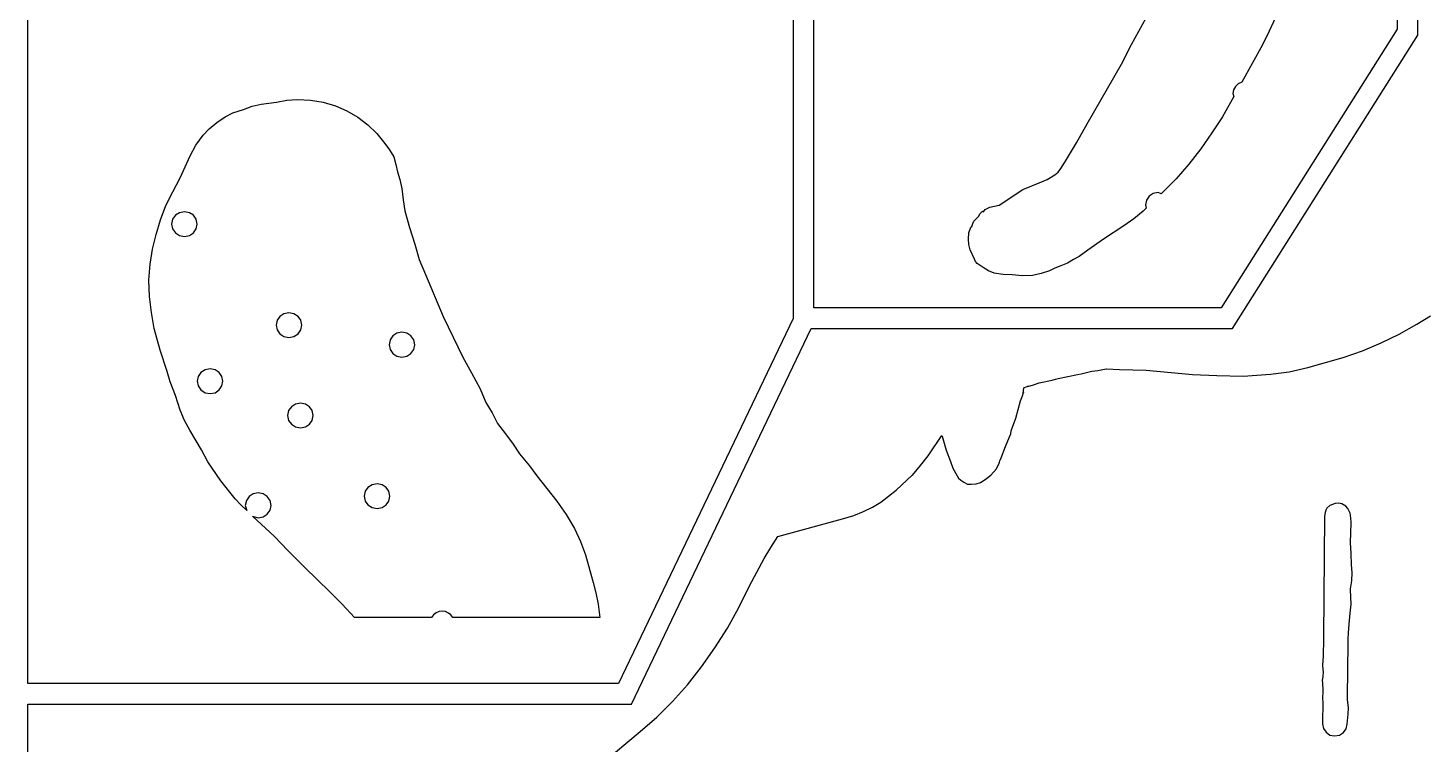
# Model space of a CAD drawing. Extents: x -1 to 498, y 2 to 4924.
# Drawn here: x 2 to 273.1, y 3111 to 3250 of the extents above; entities that cross this region are included whole.
import ezdxf

# ---------------------------------------------------------------- set-up
doc = ezdxf.new("R2010")
doc.units = 0

msp = doc.modelspace()

# ---------------------------------------------------------------- linework, layer by layer
at = {"layer": 'Calque 1'}
for p, q in [((1.99988, 3122.75), (1.99988, 3600.37)), ((150.576, 3532.11), (150.576, 3193.65)), ((154.578, 3195.69), (154.578, 3532.11)), ((267.827, 3492.37), (267.827, 3249.8)), ((271.827, 3248.66), (271.825, 3492.37)), ((216.219, 3246.81), (221.227, 3255.96)), ((244.189, 3252.07), (242.978, 3249.38)), ((267.827, 3249.8), (233.642, 3195.69)), ((235.846, 3191.7), (271.827, 3248.66)), ((242.978, 3249.38), (241.685, 3246.73)), ((214.281, 3243), (216.219, 3246.81)), ((241.685, 3246.73), (237.651, 3239.51)), ((207.62, 3231.44), (214.281, 3243)), ((236.97, 3239.16), (236.436, 3238.66)), ((237.651, 3239.51), (236.97, 3239.16)), ((236.098, 3236.73), (233.89, 3232.79)), ((236.082, 3238.03), (235.939, 3237.31)), ((235.939, 3237.31), (236.098, 3236.73)), ((236.436, 3238.66), (236.082, 3238.03)), ((41.7845, 3233.58), (43.8634, 3234.22)), ((43.8634, 3234.22), (45.5152, 3234.82)), ((45.5152, 3234.82), (47.2654, 3235.27)), ((47.2654, 3235.27), (50.2425, 3235.64)), ((50.2425, 3235.64), (52.2914, 3236.01)), ((52.2914, 3236.01), (54.3528, 3236.17)), ((54.3528, 3236.17), (54.353, 3236.17)), ((54.353, 3236.17), (56.8721, 3236.04)), ((56.8721, 3236.04), (59.324, 3235.62)), ((59.324, 3235.62), (61.6851, 3234.9)), ((61.6851, 3234.9), (63.9325, 3233.92)), ((63.9325, 3233.92), (66.0423, 3232.71)), ((37.1858, 3230.43), (38.6672, 3231.68)), ((38.6672, 3231.68), (40.2661, 3232.81)), ((40.2661, 3232.81), (41.7845, 3233.58)), ((66.0423, 3232.71), (67.9917, 3231.23)), ((67.9917, 3231.23), (69.7573, 3229.53)), ((205.546, 3227.76), (207.62, 3231.44)), ((233.89, 3232.79), (231.869, 3229.66)), ((34.6154, 3227.26), (36.0206, 3229.21)), ((36.0206, 3229.21), (37.1858, 3230.43)), ((69.7573, 3229.53), (71.3154, 3227.63)), ((231.869, 3229.66), (229.685, 3226.57)), ((33.4848, 3225.22), (34.6154, 3227.26)), ((71.3154, 3227.63), (72.2129, 3226.38)), ((72.2129, 3226.38), (73.0162, 3225.01)), ((203.415, 3224.19), (205.546, 3227.76)), ((229.685, 3226.57), (227.358, 3223.58)), ((31.5319, 3220.93), (33.4848, 3225.22)), ((73.0162, 3225.01), (73.4459, 3223.55)), ((73.4459, 3223.55), (73.7721, 3222.1)), ((202.523, 3222.73), (203.415, 3224.19)), ((227.358, 3223.58), (224.913, 3220.72)), ((30.1439, 3218.23), (31.5319, 3220.93)), ((73.7721, 3222.1), (74.1933, 3220.59)), ((74.1933, 3220.59), (74.5751, 3218.84)), ((198.337, 3219.95), (199.905, 3220.64)), ((199.905, 3220.64), (201.383, 3221.49)), ((201.383, 3221.49), (202.014, 3222.04)), ((202.014, 3222.04), (202.523, 3222.73)), ((224.913, 3220.72), (222.833, 3218.66)), ((28.7922, 3215.54), (30.1439, 3218.23)), ((74.5751, 3218.84), (74.8672, 3216.7)), ((190.564, 3215.64), (195.147, 3218.66)), ((195.147, 3218.66), (198.337, 3219.95)), ((220.489, 3217.89), (219.68, 3217.36)), ((221.444, 3218.08), (220.489, 3217.89)), ((222.003, 3217.86), (221.444, 3218.08)), ((222.833, 3218.66), (222.003, 3217.86)), ((27.7376, 3212.78), (28.7922, 3215.54)), ((74.8672, 3216.7), (75.1892, 3214.56)), ((187.492, 3214.37), (187.87, 3214.77)), ((187.87, 3214.77), (188.721, 3215.22)), ((188.721, 3215.22), (190.564, 3215.64)), ((219.128, 3215.03), (218.534, 3214.45)), ((219.139, 3216.59), (218.949, 3215.67)), ((218.949, 3215.67), (219.128, 3215.03)), ((219.68, 3217.36), (219.139, 3216.59)), ((26.8692, 3209.95), (27.7376, 3212.78)), ((30.0886, 3212.89), (29.8926, 3211.96)), ((30.6234, 3213.66), (30.0886, 3212.89)), ((31.4166, 3214.16), (30.6234, 3213.66)), ((32.3876, 3214.35), (31.4166, 3214.16)), ((33.3586, 3214.16), (32.3876, 3214.35)), ((32.3876, 3214.35), (32.3876, 3214.35)), ((34.1518, 3213.66), (33.3586, 3214.16)), ((34.6866, 3212.89), (34.1518, 3213.66)), ((34.8826, 3211.96), (34.6866, 3212.89)), ((75.1892, 3214.56), (76.1047, 3211.3)), ((185.272, 3211.51), (185.442, 3212.07)), ((185.442, 3212.07), (185.65, 3212.52)), ((185.65, 3212.52), (186.547, 3213.42)), ((186.547, 3213.42), (186.852, 3214)), ((186.852, 3214), (187.303, 3214.45)), ((187.303, 3214.45), (187.492, 3214.37)), ((216.677, 3213), (214.734, 3211.62)), ((218.534, 3214.45), (216.677, 3213)), ((26.1944, 3207.07), (26.8692, 3209.95)), ((29.8926, 3211.96), (30.0886, 3211.01)), ((30.0886, 3211.01), (30.6234, 3210.24)), ((30.6234, 3210.24), (31.4163, 3209.74)), ((31.4163, 3209.74), (32.3876, 3209.56)), ((32.3876, 3209.56), (33.3586, 3209.74)), ((33.3586, 3209.74), (34.1518, 3210.24)), ((34.1518, 3210.24), (34.6866, 3211.01)), ((34.6866, 3211.01), (34.8826, 3211.96)), ((76.1047, 3211.3), (77.1265, 3208.07)), ((184.585, 3209.03), (184.688, 3210.27)), ((184.688, 3210.27), (185.083, 3211.33)), ((185.083, 3211.33), (185.272, 3211.51)), ((214.734, 3211.62), (210.785, 3209)), ((25.7205, 3204.19), (26.1944, 3207.07)), ((77.1265, 3208.07), (77.9771, 3205.06)), ((184.688, 3207.97), (184.585, 3209.03)), ((184.585, 3209.03), (184.585, 3209.03)), ((184.933, 3206.94), (184.688, 3207.97)), ((185.744, 3205.16), (184.933, 3206.94)), ((207.761, 3206.91), (206.108, 3205.64)), ((210.785, 3209), (207.761, 3206.91)), ((25.4993, 3201.06), (25.7205, 3204.19)), ((77.9771, 3205.06), (79.1582, 3202.15)), ((185.973, 3204.69), (185.744, 3205.16)), ((186.264, 3204.29), (185.973, 3204.69)), ((187.445, 3203.52), (186.264, 3204.29)), ((202.563, 3203.84), (201.336, 3203.39)), ((203.84, 3204.37), (202.563, 3203.84)), ((204.974, 3205.11), (203.84, 3204.37)), ((206.108, 3205.64), (204.974, 3205.11)), ((79.1582, 3202.15), (82.6018, 3194.05)), ((188.484, 3202.86), (187.445, 3203.52)), ((189.618, 3202.41), (188.484, 3202.86)), ((191.333, 3202.2), (189.618, 3202.41)), ((193.067, 3202.09), (191.333, 3202.2)), ((195.048, 3201.91), (193.067, 3202.09)), ((197.037, 3201.99), (195.048, 3201.91)), ((198.722, 3202.36), (197.037, 3201.99)), ((200.344, 3202.86), (198.722, 3202.36)), ((201.336, 3203.39), (200.344, 3202.86)), ((25.6021, 3197.91), (25.4993, 3201.06)), ((25.9648, 3194.79), (25.6021, 3197.91)), ((26.5234, 3191.7), (25.9648, 3194.79)), ((50.3713, 3193.28), (50.1753, 3192.33)), ((50.9058, 3194.03), (50.3713, 3193.28)), ((51.699, 3194.55), (50.9058, 3194.03)), ((52.67, 3194.74), (51.699, 3194.55)), ((53.6413, 3194.55), (52.67, 3194.74)), ((52.67, 3194.74), (52.67, 3194.74)), ((54.4342, 3194.03), (53.6413, 3194.55)), ((54.969, 3193.28), (54.4342, 3194.03)), ((55.165, 3192.33), (54.969, 3193.28)), ((82.6018, 3194.05), (86.4345, 3186.14)), ((150.576, 3193.65), (116.673, 3122.75)), ((233.642, 3195.69), (154.578, 3195.69)), ((271.663, 3192.52), (274.277, 3194.16)), ((27.6778, 3187.49), (26.5234, 3191.7)), ((50.1753, 3192.33), (50.3713, 3191.41)), ((50.3713, 3191.41), (50.9058, 3190.64)), ((50.9058, 3190.64), (51.699, 3190.14)), ((53.6413, 3190.14), (54.4342, 3190.64)), ((54.4342, 3190.64), (54.969, 3191.41)), ((54.969, 3191.41), (55.165, 3192.33)), ((73.6297, 3190.77), (72.8368, 3190.24)), ((74.601, 3190.96), (73.6297, 3190.77)), ((75.572, 3190.77), (74.601, 3190.96)), ((74.601, 3190.96), (74.601, 3190.96)), ((76.3653, 3190.24), (75.572, 3190.77)), ((119.193, 3118.75), (154.073, 3191.7)), ((154.073, 3191.7), (235.846, 3191.7)), ((264.705, 3188.89), (268.213, 3190.59)), ((268.213, 3190.59), (271.663, 3192.52)), ((51.699, 3190.14), (52.67, 3189.92)), ((52.67, 3189.92), (53.6413, 3190.14)), ((72.3021, 3189.47), (72.106, 3188.55)), ((72.106, 3188.55), (72.3021, 3187.62)), ((72.8368, 3190.24), (72.3021, 3189.47)), ((72.3021, 3187.62), (72.8368, 3186.85)), ((76.8997, 3189.47), (76.3653, 3190.24)), ((76.3653, 3186.85), (76.8997, 3187.62)), ((77.0958, 3188.55), (76.8997, 3189.47)), ((76.8997, 3187.62), (77.0958, 3188.55)), ((261.095, 3187.38), (264.705, 3188.89)), ((29.0282, 3183.34), (27.6778, 3187.49)), ((72.8368, 3186.85), (73.6297, 3186.33)), ((73.6297, 3186.33), (74.601, 3186.14)), ((74.601, 3186.14), (75.572, 3186.33)), ((75.572, 3186.33), (76.3653, 3186.85)), ((86.4345, 3186.14), (88.1289, 3183.07)), ((250.465, 3184.1), (257.349, 3186.06)), ((257.349, 3186.06), (261.095, 3187.38)), ((29.632, 3181.35), (29.0282, 3183.34)), ((35.057, 3182.38), (34.8609, 3181.46)), ((35.5914, 3183.15), (35.057, 3182.38)), ((36.3844, 3183.68), (35.5914, 3183.15)), ((37.3552, 3183.87), (36.3844, 3183.68)), ((38.3264, 3183.68), (37.3552, 3183.87)), ((37.3552, 3183.87), (37.3552, 3183.87)), ((39.1194, 3183.15), (38.3264, 3183.68)), ((39.6541, 3182.38), (39.1194, 3183.15)), ((39.8502, 3181.46), (39.6541, 3182.38)), ((88.1289, 3183.07), (89.7886, 3180)), ((201.985, 3181.96), (205.755, 3182.75)), ((205.755, 3182.75), (206.454, 3182.86)), ((206.454, 3182.86), (208.55, 3183.39)), ((208.55, 3183.39), (209.743, 3183.55)), ((209.743, 3183.55), (211.303, 3183.89)), ((211.303, 3183.89), (211.406, 3183.89)), ((211.406, 3183.89), (213.93, 3183.73)), ((213.93, 3183.73), (219.125, 3183.57)), ((219.125, 3183.57), (223.935, 3183.15)), ((223.935, 3183.15), (228.09, 3182.78)), ((228.09, 3182.78), (232.792, 3182.54)), ((232.792, 3182.54), (237.952, 3182.46)), ((237.952, 3182.46), (243.234, 3182.81)), ((243.234, 3182.81), (246.892, 3183.31)), ((246.892, 3183.31), (250.465, 3184.1)), ((30.6345, 3178.68), (29.632, 3181.35)), ((34.8609, 3181.46), (35.057, 3180.53)), ((35.057, 3180.53), (35.5914, 3179.76)), ((35.5914, 3179.76), (36.3844, 3179.23)), ((38.3264, 3179.23), (39.1194, 3179.76)), ((39.1194, 3179.76), (39.6541, 3180.53)), ((39.6541, 3180.53), (39.8502, 3181.46)), ((89.7886, 3180), (90.9229, 3177.33)), ((195.205, 3179.1), (195.378, 3180.19)), ((195.378, 3180.19), (195.472, 3180.21)), ((195.472, 3180.21), (196.146, 3180.48)), ((196.182, 3180.5), (196.046, 3180.45)), ((196.046, 3180.45), (196.095, 3180.45)), ((196.095, 3180.45), (197.233, 3180.77)), ((196.146, 3180.48), (196.182, 3180.5)), ((197.233, 3180.77), (198.319, 3181.14)), ((198.319, 3181.14), (200.832, 3181.67)), ((200.832, 3181.67), (201.468, 3181.83)), ((201.468, 3181.83), (201.985, 3181.96)), ((31.5319, 3175.85), (30.6345, 3178.68)), ((36.3844, 3179.23), (37.3552, 3179.05)), ((37.3552, 3179.05), (38.3264, 3179.23)), ((53.9331, 3177.01), (53.1399, 3176.51)), ((54.9041, 3177.22), (53.9331, 3177.01)), ((55.8752, 3177.01), (54.9041, 3177.22)), ((54.9041, 3177.22), (54.9041, 3177.22)), ((56.6681, 3176.51), (55.8752, 3177.01)), ((90.9229, 3177.33), (92.1043, 3175.29)), ((193.822, 3174.29), (194.69, 3177.62)), ((194.69, 3177.62), (195.112, 3178.63)), ((195.112, 3178.63), (195.274, 3179.29)), ((195.274, 3179.29), (195.205, 3179.1)), ((32.4059, 3173.86), (31.5319, 3175.85)), ((52.6052, 3175.74), (52.4091, 3174.82)), ((52.4091, 3174.82), (52.6052, 3173.86)), ((53.1399, 3176.51), (52.6052, 3175.74)), ((57.2028, 3175.74), (56.6681, 3176.51)), ((57.3989, 3174.82), (57.2028, 3175.74)), ((57.2028, 3173.86), (57.3989, 3174.82)), ((92.1043, 3175.29), (93.1904, 3173.28)), ((192.977, 3171.99), (193.822, 3174.29)), ((33.447, 3171.93), (32.4059, 3173.86)), ((35.6899, 3168.15), (33.447, 3171.93)), ((52.6052, 3173.86), (53.1399, 3173.12)), ((53.1399, 3173.12), (53.9329, 3172.59)), ((53.9329, 3172.59), (54.9041, 3172.41)), ((54.9041, 3172.41), (55.8752, 3172.59)), ((55.8752, 3172.59), (56.6681, 3173.12)), ((56.6681, 3173.12), (57.2028, 3173.86)), ((93.1904, 3173.28), (94.6903, 3171.27)), ((192.797, 3171.27), (192.909, 3171.83)), ((192.909, 3171.83), (192.977, 3171.99)), ((94.6903, 3171.27), (96.2145, 3169.26)), ((96.2145, 3169.26), (97.443, 3167.33)), ((176.782, 3166.98), (179.444, 3170.95)), ((179.444, 3170.95), (179.481, 3170.79)), ((179.481, 3170.79), (180.287, 3168.07)), ((190.954, 3166.56), (191.768, 3168.81)), ((191.768, 3168.81), (192.594, 3170.66)), ((192.594, 3170.66), (192.797, 3171.27)), ((36.9181, 3165.82), (35.6899, 3168.15)), ((97.443, 3167.33), (99.3803, 3165.05)), ((175.306, 3165.08), (176.782, 3166.98)), ((180.287, 3168.07), (181.098, 3165.9)), ((181.098, 3165.9), (181.585, 3164.55)), ((190.608, 3165.74), (190.716, 3165.98)), ((190.716, 3165.98), (190.773, 3166.11)), ((190.773, 3166.11), (190.954, 3166.56)), ((39.457, 3162.14), (36.9181, 3165.82)), ((99.3803, 3165.05), (100.798, 3163.12)), ((170.562, 3160.32), (173.638, 3163.2)), ((173.638, 3163.2), (173.706, 3163.25)), ((173.706, 3163.25), (175.306, 3165.08)), ((181.585, 3164.55), (182.386, 3163.1)), ((187.834, 3162.35), (188.972, 3163.25)), ((188.972, 3163.25), (190.03, 3164.47)), ((190.03, 3164.47), (190.54, 3165.53)), ((190.54, 3165.53), (190.608, 3165.74)), ((42.2568, 3158.62), (39.457, 3162.14)), ((68.014, 3160.85), (67.4792, 3160.08)), ((68.8069, 3161.35), (68.014, 3160.85)), ((69.7779, 3161.53), (68.8069, 3161.35)), ((70.749, 3161.35), (69.7779, 3161.53)), ((69.7779, 3161.53), (69.7779, 3161.53)), ((71.5419, 3160.85), (70.749, 3161.35)), ((72.0764, 3160.08), (71.5419, 3160.85)), ((100.798, 3163.12), (104.708, 3158.17)), ((182.386, 3163.1), (182.685, 3162.65)), ((182.685, 3162.65), (183.089, 3162.25)), ((183.089, 3162.25), (183.704, 3161.85)), ((183.704, 3161.85), (184.432, 3161.48)), ((184.432, 3161.48), (185.112, 3161.45)), ((185.112, 3161.45), (186.094, 3161.53)), ((186.094, 3161.53), (186.904, 3161.8)), ((186.904, 3161.8), (187.834, 3162.35)), ((43.3416, 3157.43), (42.2568, 3158.62)), ((44.4036, 3158.28), (44.2076, 3157.35)), ((44.9384, 3159.05), (44.4036, 3158.28)), ((45.7316, 3159.58), (44.9384, 3159.05)), ((46.7026, 3159.76), (45.7316, 3159.58)), ((47.6736, 3159.58), (46.7026, 3159.76)), ((48.4663, 3159.05), (47.6736, 3159.58)), ((49.001, 3158.28), (48.4663, 3159.05)), ((49.1971, 3157.35), (49.001, 3158.28)), ((67.4792, 3160.08), (67.2832, 3159.15)), ((67.2832, 3159.15), (67.4792, 3158.2)), ((67.4792, 3158.2), (68.014, 3157.43)), ((71.5419, 3157.43), (72.0764, 3158.2)), ((72.2724, 3159.15), (72.0764, 3160.08)), ((72.0764, 3158.2), (72.2724, 3159.15)), ((104.708, 3158.17), (106.526, 3155.61)), ((165.98, 3156.98), (167.575, 3157.96)), ((167.575, 3157.96), (170.562, 3160.32)), ((256.464, 3157.78), (255.802, 3157.72)), ((257.082, 3157.64), (256.464, 3157.78)), ((44.4888, 3156.35), (43.3416, 3157.43)), ((44.2076, 3157.35), (44.4888, 3156.35)), ((49.8641, 3151.29), (45.572, 3155.24)), ((45.572, 3155.24), (46.7026, 3154.95)), ((46.7026, 3154.95), (47.6736, 3155.13)), ((47.6736, 3155.13), (48.4663, 3155.66)), ((48.4663, 3155.66), (49.001, 3156.43)), ((49.001, 3156.43), (49.1971, 3157.35)), ((68.014, 3157.43), (68.8069, 3156.93)), ((68.8069, 3156.93), (69.7779, 3156.75)), ((69.7779, 3156.75), (70.749, 3156.93)), ((70.749, 3156.93), (71.5419, 3157.43)), ((106.526, 3155.61), (108.121, 3152.88)), ((160.149, 3154.71), (162.321, 3155.37)), ((162.321, 3155.37), (164.247, 3156.14)), ((164.247, 3156.14), (165.98, 3156.98)), ((253.74, 3155.29), (253.501, 3131.77)), ((253.841, 3155.95), (253.74, 3155.29)), ((253.956, 3156.43), (253.841, 3155.95)), ((254.199, 3156.8), (253.956, 3156.43)), ((254.728, 3157.3), (254.199, 3156.8)), ((255.802, 3157.72), (254.728, 3157.3)), ((257.89, 3157.17), (257.082, 3157.64)), ((258.257, 3156.72), (257.89, 3157.17)), ((258.724, 3155.82), (258.257, 3156.72)), ((258.741, 3155.45), (258.724, 3155.82)), ((258.884, 3154.18), (258.741, 3155.45)), ((108.121, 3152.88), (109.276, 3150.34)), ((147.597, 3151.29), (160.149, 3154.71)), ((160.149, 3154.71), (160.149, 3154.71)), ((258.785, 3150.16), (258.874, 3153.99)), ((258.874, 3153.99), (258.884, 3154.18)), ((52.4689, 3148.6), (49.8641, 3151.29)), ((109.276, 3150.34), (110.219, 3147.75)), ((146.207, 3149.2), (147.597, 3151.29)), ((258.925, 3148.04), (258.785, 3150.16)), ((55.6757, 3145.34), (52.4689, 3148.6)), ((110.219, 3147.75), (111.712, 3142.4)), ((142.111, 3141.72), (144.937, 3147.01)), ((144.937, 3147.01), (146.207, 3149.2)), ((258.942, 3145.82), (258.925, 3148.04)), ((60.6427, 3140.58), (55.6757, 3145.34)), ((259.111, 3144.34), (258.942, 3145.82)), ((259.046, 3142.72), (259.111, 3144.34)), ((259.111, 3144.34), (259.111, 3144.34)), ((259.111, 3144.34), (259.111, 3144.34)), ((111.712, 3142.4), (112.262, 3140.37)), ((140.038, 3137.54), (142.111, 3141.72)), ((258.794, 3141.16), (259.046, 3142.72)), ((63.0377, 3138.17), (60.6427, 3140.58)), ((112.262, 3140.37), (112.704, 3138.15)), ((258.754, 3141), (258.794, 3141.16)), ((258.811, 3139.55), (258.754, 3141)), ((258.906, 3138.17), (258.811, 3139.55)), ((65.3819, 3135.58), (63.0377, 3138.17)), ((80.7285, 3136.11), (80.3382, 3135.58)), ((81.2341, 3136.48), (80.7285, 3136.11)), ((81.8263, 3136.74), (81.2341, 3136.48)), ((82.4761, 3136.82), (81.8263, 3136.74)), ((83.0857, 3136.72), (82.4761, 3136.82)), ((83.6379, 3136.45), (83.0857, 3136.72)), ((84.108, 3136.08), (83.6379, 3136.45)), ((84.4724, 3135.58), (84.108, 3136.08)), ((112.704, 3138.15), (113.035, 3135.58)), ((137.789, 3133.54), (140.038, 3137.54)), ((258.53, 3134.28), (258.673, 3136.43)), ((258.673, 3136.43), (258.906, 3138.17)), ((80.3382, 3135.58), (65.3819, 3135.58)), ((113.035, 3135.58), (84.4724, 3135.58)), ((135.369, 3129.68), (137.789, 3133.54)), ((258.365, 3132.62), (258.53, 3134.28)), ((253.501, 3131.4), (253.468, 3128.17)), ((253.501, 3131.77), (253.501, 3131.74)), ((253.501, 3131.74), (253.501, 3131.74)), ((253.501, 3131.74), (253.501, 3131.4)), ((253.501, 3131.4), (253.501, 3131.4)), ((253.501, 3131.4), (253.501, 3131.4)), ((258.337, 3128.2), (258.295, 3131.37)), ((258.295, 3131.37), (258.296, 3131.35)), ((258.296, 3131.64), (258.349, 3132.4)), ((258.296, 3131.35), (258.296, 3131.64)), ((258.296, 3131.35), (258.296, 3131.35)), ((258.349, 3132.4), (258.365, 3132.62)), ((132.783, 3126), (135.369, 3129.68)), ((253.468, 3128.17), (253.329, 3126.27)), ((258.259, 3127.77), (258.337, 3128.2)), ((130.034, 3122.53), (132.783, 3126)), ((253.329, 3126.27), (253.434, 3124.89)), ((258.23, 3124.94), (258.259, 3127.77)), ((116.673, 3122.75), (1.99988, 3122.75)), ((127.128, 3119.25), (130.034, 3122.53)), ((253.38, 3124.04), (253.265, 3123.43)), ((253.265, 3123.43), (253.306, 3122.83)), ((253.306, 3122.83), (253.375, 3121.5)), ((253.424, 3124.28), (253.38, 3124.04)), ((253.434, 3124.89), (253.424, 3124.28)), ((258.194, 3121.56), (258.22, 3124.1)), ((258.22, 3124.1), (258.23, 3124.94)), ((253.375, 3121.5), (253.317, 3119.65)), ((258.177, 3119.6), (258.194, 3121.32)), ((258.194, 3121.32), (258.194, 3121.56)), ((1.99988, 3001.99), (1.99988, 3118.75)), ((1.99988, 3118.75), (119.193, 3118.75)), ((124.069, 3116.24), (127.128, 3119.25)), ((253.317, 3119.65), (253.374, 3119.31)), ((253.374, 3119.31), (253.33, 3114.99)), ((258.375, 3118.12), (258.177, 3119.6)), ((258.34, 3116.82), (258.375, 3118.12)), ((120.861, 3113.43), (124.069, 3116.24)), ((253.33, 3114.99), (253.33, 3114.99)), ((253.33, 3114.99), (253.33, 3114.97)), ((253.33, 3114.97), (253.515, 3114.04)), ((257.914, 3113.99), (258.129, 3114.89)), ((258.129, 3114.89), (258.34, 3116.82)), ((116.043, 3109.44), (120.861, 3113.43)), ((253.515, 3114.04), (254.02, 3113.3)), ((254.02, 3113.3), (254.771, 3112.77)), ((254.771, 3112.77), (255.692, 3112.59)), ((255.692, 3112.59), (256.619, 3112.75)), ((256.619, 3112.75), (257.385, 3113.25)), ((257.385, 3113.25), (257.914, 3113.99))]:
    msp.add_line(p, q, dxfattribs=at)

doc.saveas('drawing.dxf')
